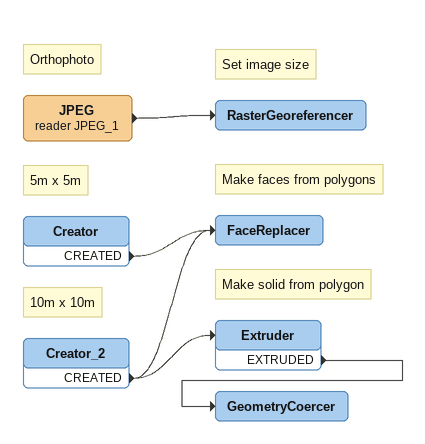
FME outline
Note: Orthophoto
JPEG (reader JPEG_1)
    -> RasterGeoreferencer
Note: Set image size
RasterGeoreferencer
Note: 5m x 5m
Creator
    CREATED -> FaceReplacer
Note: 10m x 10m
Creator_2
    CREATED -> FaceReplacer
    CREATED -> Extruder
Note: Make faces from polygons
FaceReplacer
Note: Make solid from polygon
Extruder
    EXTRUDED -> GeometryCoercer
GeometryCoercer
